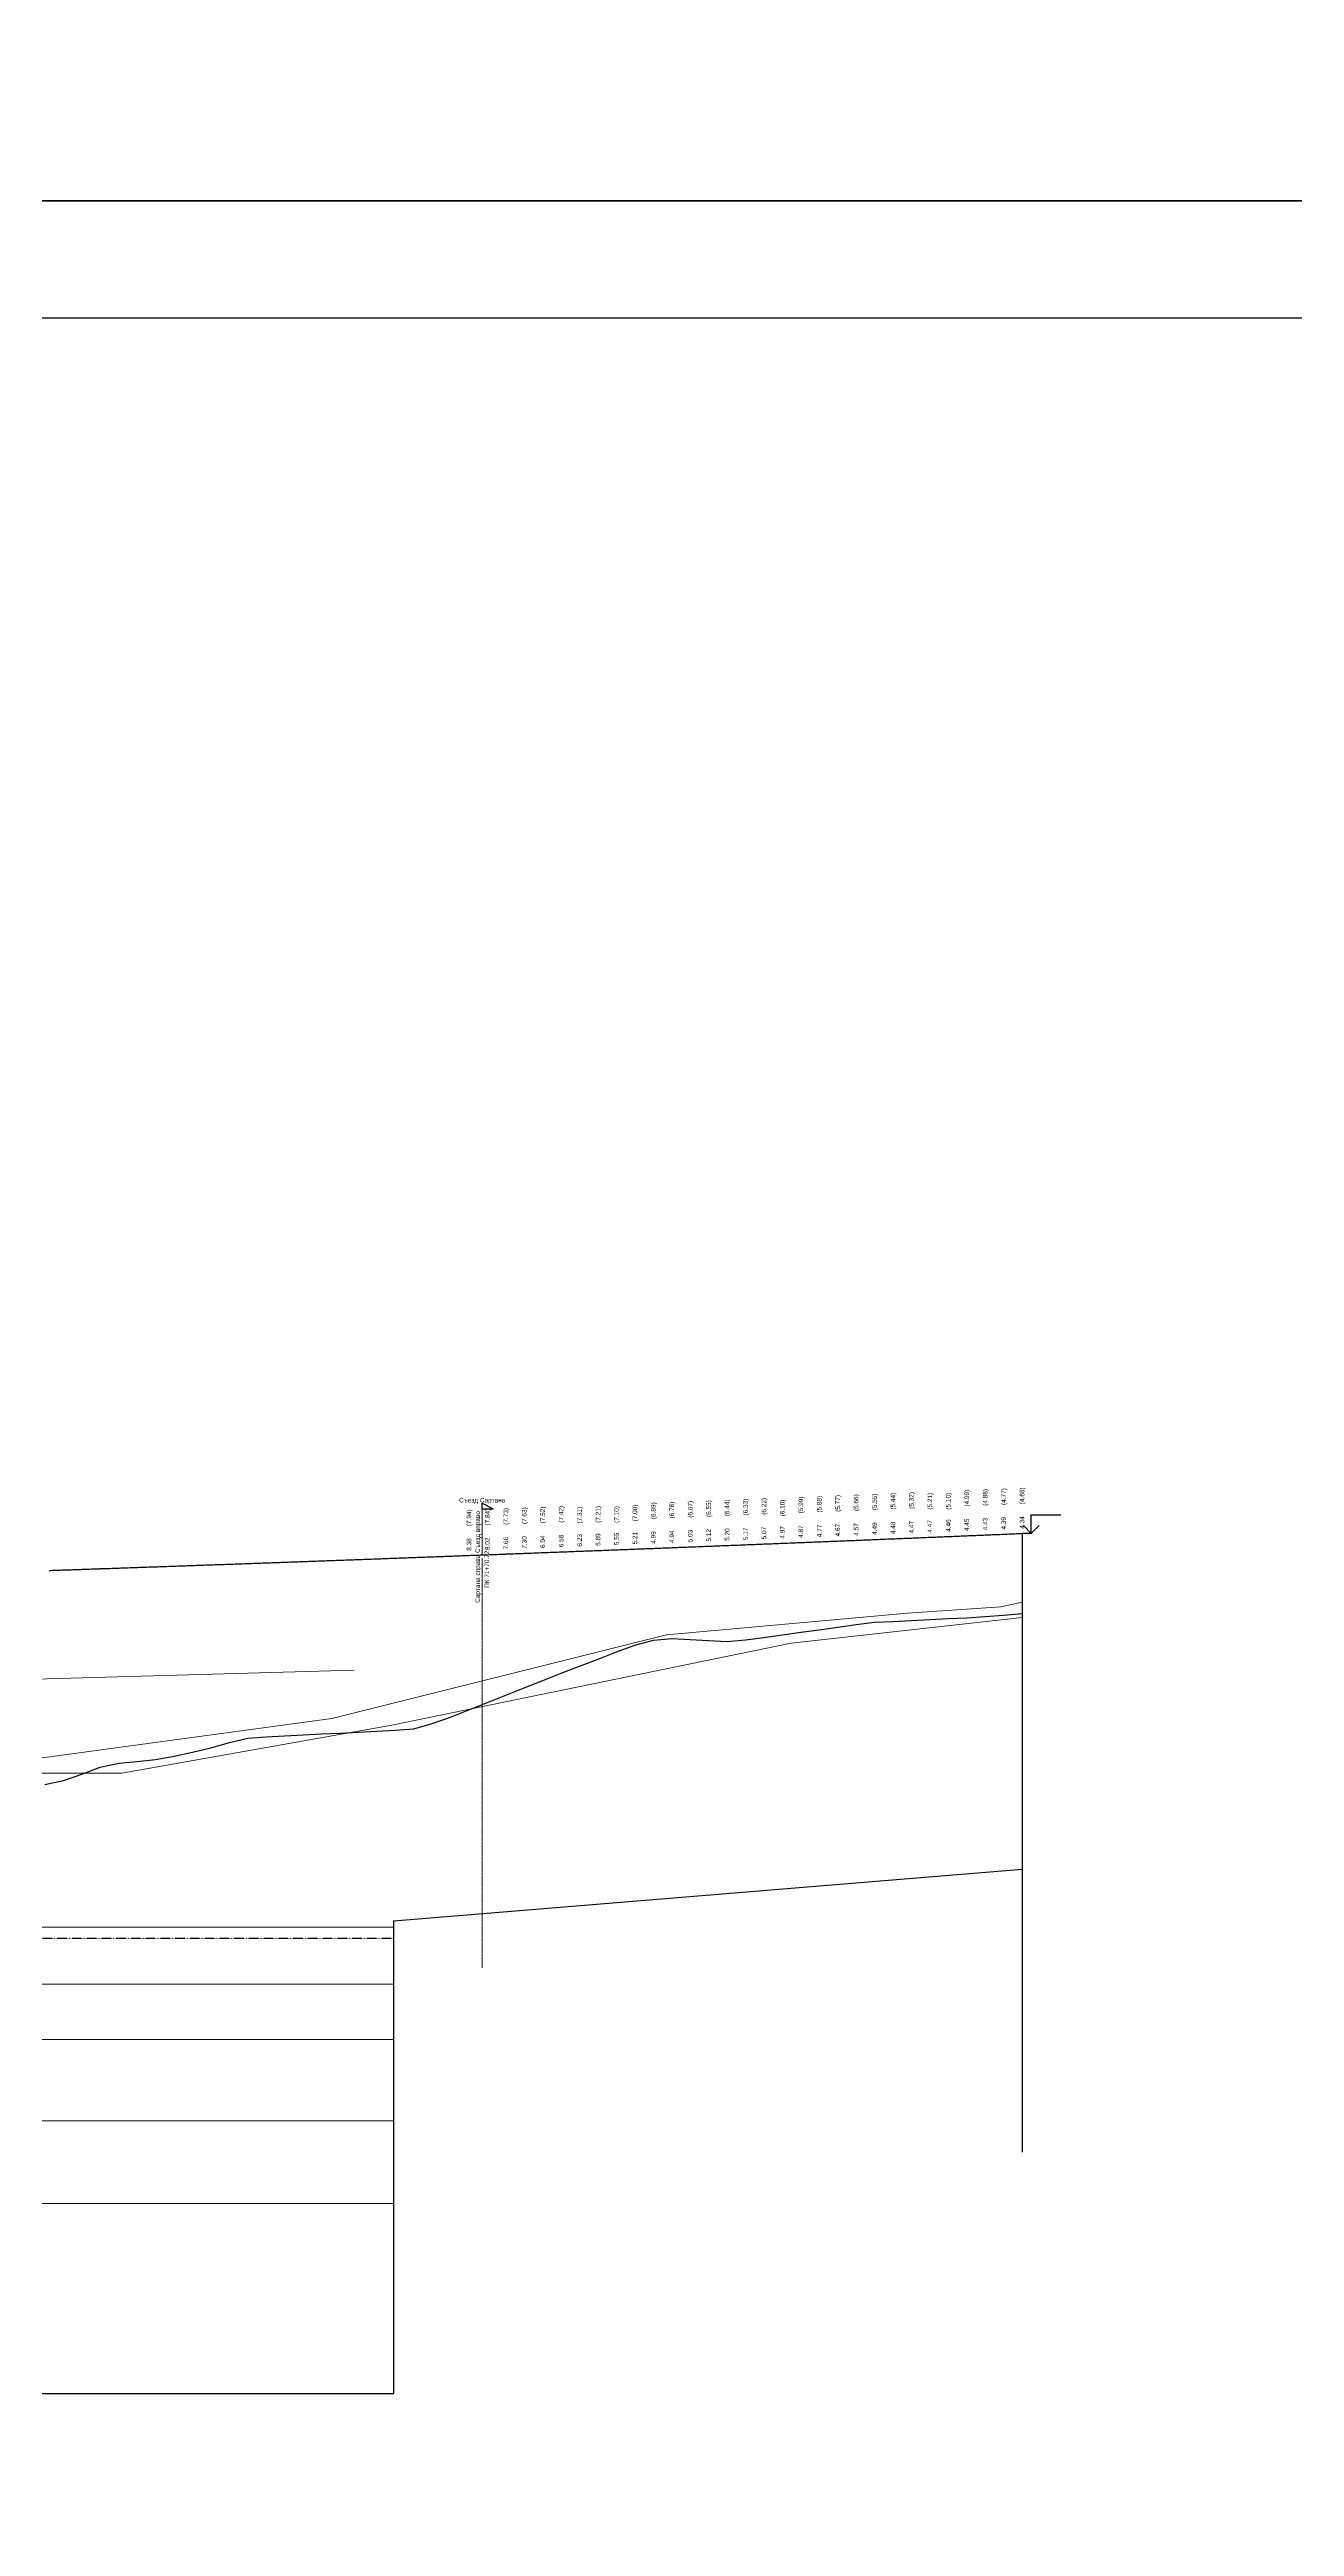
# Model space of a CAD drawing. Header units: millimetres. Extents: x 265754 to 14267433, y -6145605 to 2433772.
# Drawn here: x 6945655 to 7013186, y -28662 to 105710 of the extents above; entities that cross this region are included whole.
import ezdxf
from ezdxf import colors
from ezdxf.entities.mleader import LeaderData, LeaderLine
from ezdxf.enums import TextEntityAlignment as Align
from ezdxf.math import Vec2, Vec3

# ---------------------------------------------------------------- set-up
doc = ezdxf.new("R2018")
doc.units = ezdxf.units.MM
doc.linetypes.add('ACAD_ISO10W100', pattern=[18.5, 12, -3, 0.5, -3])
doc.linetypes.add('axis', pattern=[1.11, 0.75, -0.12, 0.12, -0.12])
for name, color, linetype, lineweight in [('1-Бетон', 106, 'Continuous', 35), ('1-Примечания', 4, 'Continuous', 25), ('1-Размеры', 1, 'Continuous', 25), ('1-Текст_3', 250, 'Continuous', 25), ('1-Штриховка', 8, 'Continuous', 9), ('ИС_Выноска', 3, 'Continuous', 18), ('ИС_Выноски', 3, 'Continuous', 18), ('ИС_Размер', 3, 'Continuous', 18), ('ИС_Тонкая', 3, 'Continuous', 18)]:
    doc.layers.add(name, color=color, linetype=linetype, lineweight=lineweight)
for name, color, linetype in [('Геология', 250, 'Continuous'), ('Коммуникации', 7, 'Continuous'), ('Красный профиль', 1, 'Continuous'), ('Рабочие отметки', 7, 'Continuous'), ('Рабочие отметки доп.', 7, 'Continuous'), ('Рассекаемые подобъекты', 7, 'Continuous'), ('Черный профиль', 3, 'Continuous')]:
    doc.layers.add(name, color=color, linetype=linetype)
doc.styles.add('0', font='isocpeur.ttf', dxfattribs={"width": 0.8, "oblique": 15})
doc.styles.get("Standard").update_dxf_attribs({"font": 'arial.ttf'})

# ---------------------------------------------------------------- blocks, each defined once
blk = doc.blocks.new('_None')
blk = doc.blocks.new('*U885')
at = {"layer": '1-Примечания', "linetype": 'Continuous'}
blk.add_line((0, 0), (-2.5, 0), dxfattribs=at)
for points in [[(2.12, 2.12), (0, 0), (-2.12, 2.12)], [(0, 0), (0, 5), (8, 5)]]:
    blk.add_lwpolyline(points, dxfattribs=at)
at = {"layer": '1-Текст_3', "lineweight": 30, "oblique": 15, "width": 0.8, "flags": 104}
blk.add_attdef('ВЫСОТА', text='', height=3, dxfattribs=at).set_placement((4.13, 7.17), align=Align.MIDDLE_CENTER)
blk.add_attdef('ПРИМЕЧАНИЕ', text='', height=3, dxfattribs=at).set_placement((4, 4.25), align=Align.TOP_CENTER)
blk = doc.blocks.new('геол пр')
at = {"layer": '1-Штриховка', "linetype": 'Continuous'}
for p, q in [((80707, 11159), (93789, 12329)), ((87482, 10708), (100000, 12104)), ((93789, 12329), (98856, 12670)), ((98856, 12670), (100000, 12931)), ((62559, 6627), (80707, 11159)), ((65721, 6245), (87482, 10708)), ((44410, 4163), (62559, 6627)), ((51168, 3658), (65721, 6245)), ((43861, 3648), (51168, 3658)), ((150, -4700), (65919, -4700)), ((150, -7800), (65919, -7800)), ((150, -10800), (65919, -10800)), ((150, -15200), (65919, -15200)), ((150, -19700), (65919, -19700))]:
    blk.add_line(p, q, dxfattribs=at)
at = {"layer": 'Defpoints', "color": 1, "linetype": 'Continuous'}
for p, q in [((65919, -4363), (100000, -1546)), ((65919, -30000), (65919, -4363)), ((1500, -30000), (65919, -30000))]:
    blk.add_line(p, q, dxfattribs=at)
at = {"layer": 'Геология', "color": 5, "linetype": 'ACAD_ISO10W100', "lineweight": 25}
blk.add_line((1500, -5300), (65919, -5300), dxfattribs=at)

msp = doc.modelspace()

# ---------------------------------------------------------------- linework, layer by layer
at = {"color": 1}
msp.add_lwpolyline([(6546658.009, 91146.6249), (7115680.6605, 91146.6249), (7115680.6605, -72566.6945), (6546658.009, -72566.6945)], close=True, dxfattribs=at)
at = {"layer": 'Коммуникации', "linetype": 'Continuous'}
for p, q in [((6969125.5669, 26545.3702), (6969125.5669, 26845.3702)), ((6969125.5669, 26845.3702), (6969725.5669, 26545.3702)), ((6969125.5669, 26545.3702), (6969725.5669, 26545.3702))]:
    msp.add_line(p, q, dxfattribs=at)
at = {"layer": 'Коммуникации', "linetype": 'Continuous', "lineweight": 15}
msp.add_line((6969125.5669, 26545.3702), (6969125.5669, 24045.3702), dxfattribs=at)
at = {"layer": 'Красный профиль', "linetype": 'Continuous'}
msp.add_line((6998408.6098, 25209.9975), (6998408.6098, -8355.6705), dxfattribs=at)
at = {"layer": 'Красный профиль', "linetype": 'Continuous', "flags": 128}
msp.add_lwpolyline([(6945626.9352, 23202.1534), (6945726.9005, 23205.5683), (6945826.8658, 23208.9846), (6945926.8311, 23212.4023), (6946026.7964, 23215.8216), (6946126.7617, 23219.2423), (6946226.727, 23222.6645), (6946326.6922, 23226.0882), (6946408.6098, 23228.8948), (6946426.6575, 23229.5133), (6946526.6228, 23232.9399), (6946626.5881, 23236.368), (6946726.5534, 23239.7976), (6946826.5187, 23243.2286), (6946926.484, 23246.6611), (6947026.4493, 23250.095), (6947126.4146, 23253.5305), (6947226.3799, 23256.9674), (6947326.3452, 23260.4058), (6947408.6098, 23263.2364), (6947426.3105, 23263.8456), (6947526.2758, 23267.287), (6947626.241, 23270.7298), (6947726.2063, 23274.1741), (6947826.1716, 23277.6198), (6947926.1369, 23281.067), (6948026.1022, 23284.5157), (6948126.0675, 23287.9659), (6948226.0328, 23291.4175), (6948325.9981, 23294.8706), (6948408.6098, 23297.7254), (6948425.9634, 23298.3252), (6948525.9287, 23301.7812), (6948625.894, 23305.2388), (6948725.8593, 23308.6978), (6948825.8246, 23312.1582), (6948925.7899, 23315.6202), (6949025.7551, 23319.0836), (6949125.7204, 23322.5485), (6949225.6857, 23326.0148), (6949325.651, 23329.4827), (6949408.6098, 23332.3616), (6949425.6163, 23332.952), (6949525.5816, 23336.4227), (6949625.5469, 23339.895), (6949725.5122, 23343.3687), (6949825.4775, 23346.8439), (6949925.4428, 23350.3205), (6950025.4081, 23353.7987), (6950125.3734, 23357.2783), (6950225.3387, 23360.7594), (6950325.304, 23364.2419), (6950408.6098, 23367.1452), (6950425.2692, 23367.7259), (6950525.2345, 23371.2114), (6950625.1998, 23374.6984), (6950725.1651, 23378.1868), (6950825.1304, 23381.6767), (6950925.0957, 23385.1681), (6951025.061, 23388.661), (6951125.0263, 23392.1553), (6951224.9916, 23395.6511), (6951324.9569, 23399.1484), (6951408.6098, 23402.0761), (6951424.9222, 23402.6471), (6951524.8875, 23406.1473), (6951624.8528, 23409.649), (6951724.8181, 23413.1522), (6951824.7833, 23416.6568), (6951924.7486, 23420.1629), (6952024.7139, 23423.6705), (6952124.6792, 23427.1795), (6952224.6445, 23430.69), (6952324.6098, 23434.202), (6952408.6098, 23437.1543), (6952424.5751, 23437.7155), (6952524.5404, 23441.2304), (6952624.5057, 23444.7468), (6952724.471, 23448.2647), (6952824.4363, 23451.7841), (6952924.4016, 23455.3049), (6953024.3669, 23458.8272), (6953124.3322, 23462.351), (6953224.2974, 23465.8762), (6953324.2627, 23469.4029), (6953408.6098, 23472.3798), (6953424.228, 23472.9311), (6953524.1933, 23476.4608), (6953624.1586, 23479.9919), (6953724.1239, 23483.5245), (6953824.0892, 23487.0586), (6953924.0545, 23490.5941), (6954024.0198, 23494.1311), (6954123.9851, 23497.6696), (6954223.9504, 23501.2096), (6954323.9157, 23504.751), (6954408.6098, 23507.7526), (6954423.881, 23508.2939), (6954523.8462, 23511.8383), (6954623.8115, 23515.3842), (6954723.7768, 23518.9315), (6954823.7421, 23522.4803), (6954923.7074, 23526.0305), (6955023.6727, 23529.5823), (6955123.638, 23533.1355), (6955223.6033, 23536.6902), (6955323.5686, 23540.2463), (6955408.6098, 23543.2727), (6955423.5339, 23543.804), (6955523.4992, 23547.3631), (6955623.4645, 23550.9236), (6955723.4298, 23554.4857), (6955823.3951, 23558.0492), (6955923.3603, 23561.6142), (6956023.3256, 23565.1806), (6956123.2909, 23568.7486), (6956223.2562, 23572.318), (6956323.2215, 23575.8888), (6956408.6098, 23578.9402), (6956423.1868, 23579.4612), (6956523.1521, 23583.035), (6956623.1174, 23586.6103), (6956723.0827, 23590.1871), (6956823.048, 23593.7653), (6956923.0133, 23597.345), (6957022.9786, 23600.9262), (6957122.9439, 23604.5089), (6957222.9092, 23608.093), (6957322.8744, 23611.6786), (6957408.6098, 23614.7549), (6957422.8397, 23615.2656), (6957522.805, 23618.8542), (6957622.7703, 23622.4442), (6957722.7356, 23626.0357), (6957822.7009, 23629.6286), (6957922.6662, 23633.2231), (6958022.6315, 23636.819), (6958122.5968, 23640.4164), (6958222.5621, 23644.0152), (6958322.5274, 23647.6155), (6958408.6098, 23650.717), (6958422.4927, 23651.2173), (6958522.458, 23654.8206), (6958622.4233, 23658.4253), (6958722.3885, 23662.0315), (6958822.3538, 23665.6392), (6958922.3191, 23669.2483), (6959022.2844, 23672.859), (6959122.2497, 23676.4711), (6959222.215, 23680.0846), (6959322.1803, 23683.6997), (6959408.6098, 23686.8264), (6959422.1456, 23687.3162), (6959522.1109, 23690.9342), (6959622.0762, 23694.5536), (6959722.0415, 23698.1746), (6959822.0068, 23701.797), (6959921.9721, 23705.4208), (6960021.9374, 23709.0462), (6960121.9026, 23712.673), (6960221.8679, 23716.3013), (6960321.8332, 23719.931), (6960408.6098, 23723.0831), (6960421.7985, 23723.5623), (6960521.7638, 23727.195), (6960621.7291, 23730.8292), (6960721.6944, 23734.4648), (6960821.6597, 23738.1019), (6960921.625, 23741.7405), (6961021.5903, 23745.3806), (6961121.5556, 23749.0221), (6961221.5209, 23752.6651), (6961321.4862, 23756.3096), (6961408.6098, 23759.4871), (6961421.4514, 23759.9556), (6961521.4167, 23763.603), (6961621.382, 23767.2519), (6961721.3473, 23770.9023), (6961821.3126, 23774.5541), (6961921.2779, 23778.2074), (6962021.2432, 23781.8622), (6962121.2085, 23785.5185), (6962221.1738, 23789.1762), (6962321.1391, 23792.8354), (6962408.6098, 23796.0385), (6962421.1044, 23796.4961), (6962521.0697, 23800.1582), (6962621.035, 23803.8219), (6962721.0003, 23807.4869), (6962820.9655, 23811.1535), (6962920.9308, 23814.8215), (6963020.8961, 23818.4911), (6963120.8614, 23822.162), (6963220.8267, 23825.8345), (6963320.792, 23829.5084), (6963408.6098, 23832.7371), (6963420.7573, 23833.1838), (6963520.7226, 23836.8607), (6963620.6879, 23840.539), (6963720.6532, 23844.2188), (6963820.6185, 23847.9001), (6963920.5838, 23851.5829), (6964020.5491, 23855.2671), (6964120.5144, 23858.9528), (6964220.4796, 23862.64), (6964320.4449, 23866.3286), (6964408.6098, 23869.5831), (6964420.4102, 23870.0187), (6964520.3755, 23873.7103), (6964620.3408, 23877.4034), (6964720.3061, 23881.0979), (6964820.2714, 23884.7939), (6964920.2367, 23888.4914), (6965020.202, 23892.1904), (6965120.1673, 23895.8908), (6965220.1326, 23899.5927), (6965320.0979, 23903.2961), (6965408.6098, 23906.5763), (6965420.0632, 23907.0009), (6965520.0285, 23910.7072), (6965619.9937, 23914.415), (6965719.959, 23918.1242), (6965819.9243, 23921.835), (6965919.8896, 23925.5472), (6966019.8549, 23929.2608), (6966119.8202, 23932.976), (6966219.7855, 23936.6926), (6966319.7508, 23940.4107), (6966408.6098, 23943.7169), (6966419.7161, 23944.1302), (6966519.6814, 23947.8513), (6966619.6467, 23951.5738), (6966719.612, 23955.2978), (6966819.5773, 23959.0232), (6966919.5426, 23962.7501), (6967019.5078, 23966.4785), (6967119.4731, 23970.2084), (6967219.4384, 23973.9397), (6967319.4037, 23977.6725), (6967408.6098, 23981.0048), (6967419.369, 23981.4068), (6967519.3343, 23985.1426), (6967619.2996, 23988.8798), (6967719.2649, 23992.6185), (6967819.2302, 23996.3587), (6967919.1955, 24000.1003), (6968019.1608, 24003.8434), (6968119.1261, 24007.588), (6968219.0914, 24011.3341), (6968319.0566, 24015.0816), (6968408.6098, 24018.44), (6968419.0219, 24018.8306), (6968518.9872, 24022.5811), (6968618.9525, 24026.333), (6968718.9178, 24030.0864), (6968818.8831, 24033.8413), (6968918.8484, 24037.5977), (6969018.8137, 24041.3555), (6969118.779, 24045.1148), (6969218.7443, 24048.8756), (6969318.7096, 24052.6379), (6969408.6098, 24056.0226), (6969418.6749, 24056.4016), (6969518.6402, 24060.1668), (6969618.6055, 24063.9335), (6969718.5707, 24067.7016), (6969818.536, 24071.4712), (6969918.5013, 24075.2423), (6970018.4666, 24079.0149), (6970118.4319, 24082.7889), (6970218.3972, 24086.5644), (6970318.3625, 24090.3414), (6970408.6098, 24093.7524), (6970418.3278, 24094.1198), (6970518.2931, 24097.8997), (6970618.2584, 24101.6811), (6970718.2237, 24105.464), (6970818.189, 24109.2483), (6970918.1543, 24113.0341), (6971018.1196, 24116.8214), (6971118.0848, 24120.6101), (6971218.0501, 24124.4004), (6971318.0154, 24128.1921), (6971408.6098, 24131.6296), (6971417.9807, 24131.9852), (6971517.946, 24135.7799), (6971617.9113, 24139.576), (6971717.8766, 24143.3736), (6971817.8419, 24147.1726), (6971917.8072, 24150.9731), (6972017.7725, 24154.7751), (6972117.7378, 24158.5786), (6972217.7031, 24162.3835), (6972317.6684, 24166.19), (6972408.6098, 24169.654), (6972417.6337, 24169.9978), (6972517.5989, 24173.8072), (6972617.5642, 24177.618), (6972717.5295, 24181.4303), (6972817.4948, 24185.2441), (6972917.4601, 24189.0594), (6973017.4254, 24192.8761), (6973117.3907, 24196.6943), (6973217.356, 24200.5139), (6973317.3213, 24204.3351), (6973408.6098, 24207.8258), (6973417.2866, 24208.1577), (6973517.2519, 24211.9818), (6973617.2172, 24215.8073), (6973717.1825, 24219.6343), (6973817.1478, 24223.4628), (6973917.113, 24227.2928), (6974017.0783, 24231.1243), (6974117.0436, 24234.9572), (6974217.0089, 24238.7916), (6974316.9742, 24242.6274), (6974408.6098, 24246.1449), (6974416.9395, 24246.4647), (6974516.9048, 24250.3035), (6974616.8701, 24254.1438), (6974716.8354, 24257.9856), (6974816.8007, 24261.8288), (6974916.766, 24265.6735), (6975016.7313, 24269.5196), (6975116.6966, 24273.3673), (6975216.6618, 24277.2164), (6975316.6271, 24281.067), (6975408.6098, 24284.6113), (6975416.5924, 24284.919), (6975516.5577, 24288.7725), (6975616.523, 24292.6275), (6975716.4883, 24296.484), (6975816.4536, 24300.3419), (6975916.4189, 24304.2013), (6976016.3842, 24308.0622), (6976116.3495, 24311.9246), (6976216.3148, 24315.7884), (6976316.2801, 24319.6537), (6976408.6098, 24323.2251), (6976416.2454, 24323.5205), (6976516.2107, 24327.3887), (6976616.1759, 24331.2584), (6976716.1412, 24335.1296), (6976816.1065, 24339.0023), (6976916.0718, 24342.8764), (6977016.0371, 24346.752), (6977116.0024, 24350.6291), (6977215.9677, 24354.5077), (6977315.933, 24358.3877), (6977408.6098, 24361.9861), (6977415.8983, 24362.2692), (6977515.8636, 24366.1521), (6977615.8289, 24370.0366), (6977715.7942, 24373.9225), (6977815.7595, 24377.8099), (6977915.7248, 24381.6987), (6978015.69, 24385.589), (6978115.6553, 24389.4808), (6978215.6206, 24393.3741), (6978315.5859, 24397.2689), (6978408.6098, 24400.8945), (6978415.5512, 24401.1651), (6978515.5165, 24405.0628), (6978615.4818, 24408.9619), (6978715.4471, 24412.8625), (6978815.4124, 24416.7646), (6978915.3777, 24420.6682), (6979015.343, 24424.5733), (6979115.3083, 24428.4798), (6979215.2736, 24432.3878), (6979315.2389, 24436.2972), (6979408.6098, 24439.9501), (6979415.2041, 24440.2082), (6979515.1694, 24444.1206), (6979615.1347, 24448.0345), (6979715.1, 24451.9498), (6979815.0653, 24455.8666), (6979915.0306, 24459.7849), (6980014.9959, 24463.7047), (6980114.9612, 24467.626), (6980214.9265, 24471.5487), (6980314.8918, 24475.4728), (6980408.6098, 24479.1531), (6980414.8571, 24479.3985), (6980514.8224, 24483.3256), (6980614.7877, 24487.2542), (6980714.753, 24491.1843), (6980814.7182, 24495.1159), (6980914.6835, 24499.0489), (6981014.6488, 24502.9834), (6981114.6141, 24506.9193), (6981214.5794, 24510.8568), (6981314.5447, 24514.7957), (6981408.6098, 24518.5034), (6981414.51, 24518.736), (6981514.4753, 24522.6779), (6981614.4406, 24526.6212), (6981714.4059, 24530.566), (6981814.3712, 24534.5123), (6981914.3365, 24538.46), (6982014.3018, 24542.4092), (6982114.267, 24546.3599), (6982214.2323, 24550.3121), (6982314.1976, 24554.2657), (6982408.6098, 24558.001), (6982414.1629, 24558.2208), (6982514.1282, 24562.1774), (6982614.0935, 24566.1354), (6982714.0588, 24570.0949), (6982814.0241, 24574.0559), (6982913.9894, 24578.0184), (6983013.9547, 24581.9823), (6983113.92, 24585.9477), (6983213.8853, 24589.9146), (6983313.8506, 24593.8829), (6983408.6098, 24597.646), (6983413.8159, 24597.8527), (6983513.7811, 24601.824), (6983613.7464, 24605.7968), (6983713.7117, 24609.771), (6983813.677, 24613.7467), (6983913.6423, 24617.7239), (6984013.6076, 24621.7026), (6984113.5729, 24625.6827), (6984213.5382, 24629.6643), (6984313.5035, 24633.6474), (6984408.6098, 24637.4382), (6984413.4688, 24637.6319), (6984513.4341, 24641.6179), (6984613.3994, 24645.6054), (6984713.3647, 24649.5944), (6984813.33, 24653.5848), (6984913.2952, 24657.5767), (6985013.2605, 24661.5701), (6985113.2258, 24665.5649), (6985213.1911, 24669.5612), (6985313.1564, 24673.559), (6985408.6098, 24677.3778), (6985413.1217, 24677.5583), (6985513.087, 24681.559), (6985613.0523, 24685.5612), (6985713.0176, 24689.5649), (6985812.9829, 24693.5701), (6985912.9482, 24697.5767), (6986012.9135, 24701.5848), (6986112.8788, 24705.5944), (6986212.8441, 24709.6054), (6986312.8093, 24713.6179), (6986408.6098, 24717.4646), (6986412.7746, 24717.6319), (6986512.7399, 24721.6473), (6986612.7052, 24725.6643), (6986712.6705, 24729.6827), (6986812.6358, 24733.7026), (6986912.6011, 24737.7239), (6987012.5664, 24741.7467), (6987112.5317, 24745.771), (6987212.497, 24749.7968), (6987312.4623, 24753.824), (6987408.6098, 24757.6988), (6987412.4276, 24757.8527), (6987512.3929, 24761.8829), (6987612.3582, 24765.9145), (6987712.3234, 24769.9476), (6987812.2887, 24773.9822), (6987912.254, 24778.0183), (6988012.2193, 24782.0558), (6988112.1846, 24786.0949), (6988212.1499, 24790.1353), (6988312.1152, 24794.1773), (6988408.6098, 24798.0803), (6988412.0805, 24798.2207), (6988512.0458, 24802.2656), (6988612.0111, 24806.312), (6988711.9764, 24810.3598), (6988811.9417, 24814.4091), (6988911.907, 24818.4599), (6989011.8722, 24822.5122), (6989111.8375, 24826.5659), (6989211.8028, 24830.6211), (6989311.7681, 24834.6778), (6989408.6098, 24838.6091), (6989411.7334, 24838.7359), (6989511.6987, 24842.7956), (6989611.664, 24846.8567), (6989711.6293, 24850.9192), (6989811.5946, 24854.9833), (6989911.5599, 24859.0488), (6990011.5252, 24863.1157), (6990111.4905, 24867.1842), (6990211.4558, 24871.2541), (6990311.4211, 24875.3255), (6990408.6098, 24879.2852), (6990411.3863, 24879.3984), (6990511.3516, 24883.4727), (6990611.3169, 24887.5485), (6990711.2822, 24891.6258), (6990811.2475, 24895.7046), (6990911.2128, 24899.7848), (6991011.1781, 24903.8665), (6991111.1434, 24907.9497), (6991211.1087, 24912.0343), (6991311.074, 24916.1205), (6991408.6098, 24920.1087), (6991411.0393, 24920.208), (6991511.0046, 24924.2971), (6991610.9699, 24928.3876), (6991710.9352, 24932.4796), (6991810.9004, 24936.5731), (6991910.8657, 24940.6681), (6992010.831, 24944.7645), (6992110.7963, 24948.8624), (6992210.7616, 24952.9618), (6992310.7269, 24957.0626), (6992408.6098, 24961.0794), (6992410.6922, 24961.1649), (6992510.6575, 24965.2687), (6992610.6228, 24969.3739), (6992710.5881, 24973.4807), (6992810.5534, 24977.5889), (6992910.5187, 24981.6985), (6993010.484, 24985.8097), (6993110.4493, 24989.9223), (6993210.4145, 24994.0364), (6993310.3798, 24998.1519), (6993408.6098, 25002.1975), (6993410.3451, 25002.269), (6993510.3104, 25006.3875), (6993610.2757, 25010.5075), (6993710.241, 25014.6289), (6993810.2063, 25018.7518), (6993910.1716, 25022.8762), (6994010.1369, 25027.0021), (6994110.1022, 25031.1294), (6994210.0675, 25035.2582), (6994310.0328, 25039.3885), (6994408.6098, 25043.4629), (6994409.9981, 25043.5203), (6994509.9634, 25047.6535), (6994609.9286, 25051.7882), (6994709.8939, 25055.9244), (6994809.8592, 25060.062), (6994909.8245, 25064.2011), (6995009.7898, 25068.3417), (6995109.7551, 25072.4838), (6995209.7204, 25076.6273), (6995309.6857, 25080.7723), (6995408.6098, 25084.8756), (6995409.651, 25084.9188), (6995509.6163, 25089.0667), (6995609.5816, 25093.2161), (6995709.5469, 25097.367), (6995809.5122, 25101.5194), (6995909.4774, 25105.6732), (6996009.4427, 25109.8285), (6996109.408, 25113.9853), (6996209.3733, 25118.1436), (6996309.3386, 25122.3033), (6996408.6098, 25126.4356), (6996409.3039, 25126.4645), (6996509.2692, 25130.6271), (6996609.2345, 25134.7913), (6996709.1998, 25138.9569), (6996809.1651, 25143.124), (6996909.1304, 25147.2925), (6997009.0957, 25151.4626), (6997109.061, 25155.6341), (6997209.0263, 25159.807), (6997308.9915, 25163.9815), (6997408.6098, 25168.1429), (6997408.9568, 25168.1574), (6997508.9221, 25172.3348), (6997608.8874, 25176.5137), (6997708.8527, 25180.694), (6997808.818, 25184.8758), (6997908.7833, 25189.0591), (6998008.7486, 25193.2438), (6998108.7139, 25197.43), (6998208.6792, 25201.6177), (6998308.6445, 25205.8069), (6998408.6098, 25209.9975)], dxfattribs=at)
at = {"layer": 'Рассекаемые подобъекты', "color": 7, "linetype": 'axis', "lineweight": 15, "ltscale": 15}
msp.add_line((6969125.8329, 23889.101), (6969125.8329, 1644.3295), dxfattribs=at)
at = {"layer": 'Черный профиль', "linetype": 'Continuous', "flags": 128}
msp.add_lwpolyline([(6945408.6098, 11583.834), (6946408.6098, 11802.1885), (6947408.6098, 12147.9244), (6948408.6098, 12525.3936), (6949408.6098, 12742.1969), (6950408.6098, 12842.8789), (6951408.6098, 12949.3537), (6952408.6098, 13133.0833), (6953408.6098, 13338.9077), (6954408.6098, 13582.8163), (6955408.6098, 13863.1854), (6956408.6098, 14103.0762), (6957408.6098, 14168.5242), (6958408.6098, 14230.7205), (6959408.6098, 14289.949), (6960408.6098, 14336.0719), (6961408.6098, 14382.1762), (6962408.6098, 14432.0597), (6963408.6098, 14487.4467), (6964408.6098, 14542.8037), (6965408.6098, 14617.416), (6966408.6098, 14902.1458), (6967408.6098, 15240.4924), (6968408.6098, 15638.9022), (6969408.6098, 16037.1754), (6970408.6098, 16435.3113), (6971408.6098, 16833.3095), (6972408.6098, 17231.1691), (6973408.6098, 17628.8897), (6974408.6098, 18016.1056), (6975408.6098, 18396.8639), (6976408.6098, 18777.5623), (6977408.6098, 19153.2248), (6978408.6098, 19412.0586), (6979408.6098, 19503.0801), (6980408.6098, 19452.0801), (6981408.6098, 19400.8012), (6982408.6098, 19354.6091), (6983408.6098, 19429.8504), (6984408.6098, 19569.6966), (6985408.6098, 19709.2331), (6986408.6098, 19848.4596), (6987408.6098, 19987.3759), (6988408.6098, 20125.9818), (6989408.6098, 20264.277), (6990408.6098, 20388.1877), (6991408.6098, 20437.7839), (6992408.6098, 20487.3723), (6993408.6098, 20536.9525), (6994408.6098, 20586.5247), (6995408.6098, 20636.0886), (6996408.6098, 20694.9786), (6997408.6098, 20781.6635), (6998408.6098, 20870.3527), (6998408.6098, 20870.3527)], dxfattribs=at)

# ---------------------------------------------------------------- block references
at = {"layer": '1-Размеры', "transparency": 33554687}
ref = msp.add_blockref('*U885', (6998908.6098, 25210), dxfattribs=dict(at, xscale=200, yscale=200, zscale=200, rotation=0.0002819284350356194))
lines = msp.add_mtext('\\W0.8000;25.21', dxfattribs={"layer": '1-Текст_3', "insert": (6999733.9321, 26643.4702), "char_height": 2.5, "attachment_point": 1, "rotation": 0.000281928, "bg_fill": 3, "box_fill_scale": 1, "bg_fill_color": 256, "bg_fill_transparency": 0})
ref.add_attrib('ВЫСОТА', '', (6999733.9321, 26643.4702)).embed_mtext(lines)
lines = msp.add_mtext('\\W0.8000;', dxfattribs={"layer": '1-Текст_3', "insert": (6999708.6056, 26060.0039), "char_height": 2.5, "attachment_point": 1, "rotation": 0.000281928, "bg_fill": 3, "box_fill_scale": 1, "bg_fill_color": 256, "bg_fill_transparency": 0})
ref.add_attrib('ПРИМЕЧАНИЕ', '', (6999708.6056, 26060.0039)).embed_mtext(lines)

# ---------------------------------------------------------------- texts
at = {"layer": 'Коммуникации', "linetype": 'Continuous', "lineweight": 15}
msp.add_text('Сартана справа Съезд вправо', height=250, rotation=90.000002493, dxfattribs=at).set_placement((6969000.5669, 26420.3702), align=Align.RIGHT)
msp.add_text('ПК 71+70.72', height=250, rotation=90.000002493, dxfattribs=at).set_placement((6969250.5669, 24274.5369), align=Align.TOP_RIGHT)
at = {"layer": 'Рабочие отметки', "linetype": 'Continuous'}
for s, p in [('5.07', (6984408.6098, 24887.4382)), ('4.97', (6985408.6098, 24927.3778)), ('4.87', (6986408.6098, 24967.4646)), ('4.77', (6987408.6098, 25007.6988)), ('4.67', (6988408.6098, 25048.0803)), ('4.57', (6989408.6098, 25088.6091)), ('4.49', (6990408.6098, 25129.2852)), ('4.48', (6991408.6098, 25170.1087)), ('4.47', (6992408.6098, 25211.0794)), ('4.47', (6993408.6098, 25252.1975)), ('4.46', (6994408.6098, 25293.4629)), ('4.45', (6995408.6098, 25334.8756)), ('4.43', (6996408.6098, 25376.4356)), ('4.39', (6997408.6098, 25418.1429)), ('4.34', (6998408.6098, 25459.9975)), ('8.38', (6968408.6098, 24268.44)), ('8.02', (6969408.6098, 24306.0226)), ('7.66', (6970408.6098, 24343.7524)), ('7.30', (6971408.6098, 24381.6296)), ('6.94', (6972408.6098, 24419.654)), ('6.58', (6973408.6098, 24457.8258)), ('6.23', (6974408.6098, 24496.1449)), ('5.89', (6975408.6098, 24534.6113)), ('5.55', (6976408.6098, 24573.2251)), ('5.21', (6977408.6098, 24611.9861)), ('4.99', (6978408.6098, 24650.8945)), ('4.94', (6979408.6098, 24689.9501)), ('5.03', (6980408.6098, 24729.1531)), ('5.12', (6981408.6098, 24768.5034)), ('5.20', (6982408.6098, 24808.001)), ('5.17', (6983408.6098, 24847.646))]:
    msp.add_text(s, height=250, rotation=90.000002493, dxfattribs=at).set_placement(p, align=Align.MIDDLE_LEFT)
at = {"layer": 'Рабочие отметки доп.', "linetype": 'Continuous'}
for s, p in [('(6.89)', (6978408.6098, 25984.2278)), ('(6.78)', (6979408.6098, 26023.2835)), ('(6.67)', (6980408.6098, 26062.4864)), ('(6.55)', (6981408.6098, 26101.8367)), ('(6.44)', (6982408.6098, 26141.3344)), ('(6.33)', (6983408.6098, 26180.9793)), ('(6.22)', (6984408.6098, 26220.7715)), ('(6.10)', (6985408.6098, 26135.7111)), ('(5.99)', (6986408.6098, 26300.7979)), ('(5.88)', (6987408.6098, 26341.0321)), ('(5.77)', (6988408.6098, 26381.4136)), ('(5.66)', (6989408.6098, 26421.9424)), ('(5.55)', (6990408.6098, 26462.6186)), ('(5.44)', (6991408.6098, 26503.442)), ('(5.32)', (6992408.6098, 26544.4127)), ('(5.21)', (6993408.6098, 26502.1975)), ('(5.10)', (6994408.6098, 26501.7962)), ('(4.99)', (6995408.6098, 26668.2089)), ('(4.88)', (6996408.6098, 26709.7689)), ('(4.77)', (6997408.6098, 26751.4762)), ('(4.66)', (6998408.6098, 26793.3309)), ('(7.94)', (6968408.6098, 25601.7734)), ('(7.84)', (6969408.6098, 25639.3559)), ('(7.73)', (6970408.6098, 25677.0857)), ('(7.63)', (6971408.6098, 25714.9629)), ('(7.52)', (6972408.6098, 25752.9874)), ('(7.42)', (6973408.6098, 25791.1591)), ('(7.31)', (6974408.6098, 25746.1449)), ('(7.21)', (6975408.6098, 25784.6114)), ('(7.10)', (6976408.6098, 25781.5584)), ('(7.00)', (6977408.6098, 25861.9861))]:
    msp.add_text(s, height=250, rotation=90.000002493, dxfattribs=at).set_placement(p, align=Align.MIDDLE_LEFT)
at = {"layer": 'Рассекаемые подобъекты', "color": 7, "linetype": 'Continuous', "lineweight": 15}
msp.add_text('Съезд Сартана', height=250, dxfattribs=at).set_placement((6969125.8329, 26889.101), align=Align.CENTER)

# ---------------------------------------------------------------- leaders
at = {"layer": 'ИС_Выноска', "ltscale": 0.5}
ml = msp.add_multileader_mtext('Standard', dxfattribs=at)
ml.set_content('\\A1;Асфальтобетон ЩМА-16 по ГОСТ 58406.1 на ПБВ60 по ГОСТ 52056-2003                            -50мм\\PАсфальтобетон А22 Нт по ГОСТ 58406.2-2020 на БНД 50/70 по ГОСТ 33133-2020               -60мм\\PГидроизоляция Техноэластмост Б             -5 мм\\PВыравнивающий слой                      -min 30 мм', color=256, style='0')
ml.set_leader_properties(color=256, linetype='ByLayer', lineweight=-1)
ml.build(insert=Vec2(0, 0))
ml.multileader.update_dxf_attribs({"text_left_attachment_type": 6, "text_right_attachment_type": 6, "dogleg_length": 0.36, "arrow_head_size": 450, "scale": 75})
ctx = ml.context
ctx.base_point, ctx.scale, ctx.char_height, ctx.arrow_head_size, ctx.landing_gap_size, ctx.plane_origin, ctx.plane_x_axis, ctx.plane_y_axis = Vec3(6319760.4216, 105056.7552, 5778.159), 75, 500, 450, 18, Vec3(6319180.3141, 134082.2011, 5778.159), Vec3(1, 0.0000000247), Vec3(-0.0000000247, 1)
ctx.left_attachment, ctx.right_attachment = 6, 6
notes = []
notes.append((ctx, [(0, (1, 1, 0), (6319688.4216, 105056.7552, 5778.159), (1, 0.0000000247), 72, [(0, [(6319688.4216, 94574.0528, 5778.159)], 0, [])])]))
ctx.mtext.insert, ctx.mtext.text_direction, ctx.mtext.rotation, ctx.mtext.width, ctx.mtext.flow_direction = Vec3(6319778.4216, 105706.7552, 5778.159), Vec3(1, 0.0000000247), 0.0000000247, 14306.378366, 5
ml = msp.add_multileader_mtext('Standard', dxfattribs=at)
ml.set_content('\\A1;Асфальтобетон ЩМА-16 по ГОСТ 58406.1 на ПБВ60 по ГОСТ 52056-2003                            -50мм\\PАсфальтобетон А22 Нт по ГОСТ 58406.2-2020 на БНД 50/70 по ГОСТ 33133-2020               -60мм\\PГидроизоляция Техноэластмост Б             -5 мм\\PВыравнивающий слой                      -min 30 мм', color=256, style='0')
ml.set_leader_properties(color=256, linetype='ByLayer', lineweight=-1)
ml.build(insert=Vec2(0, 0))
ml.multileader.update_dxf_attribs({"text_left_attachment_type": 6, "text_right_attachment_type": 6, "dogleg_length": 0.36, "arrow_head_size": 450, "scale": 75})
ctx = ml.context
ctx.base_point, ctx.scale, ctx.char_height, ctx.arrow_head_size, ctx.landing_gap_size, ctx.plane_origin, ctx.plane_x_axis, ctx.plane_y_axis = Vec3(6364185.695, 99365.9105), 75, 500, 450, 18, Vec3(6363605.5875, 128391.3563), Vec3(1, 0.0000000247), Vec3(-0.0000000247, 1)
ctx.left_attachment, ctx.right_attachment = 6, 6
notes.append((ctx, [(0, (1, 1, 0), (6364113.695, 99365.9105), (1, 0.0000000247), 72, [(0, [(6364113.695, 88883.2081)], 0, [])])]))
ctx.mtext.insert, ctx.mtext.text_direction, ctx.mtext.rotation, ctx.mtext.width, ctx.mtext.flow_direction = Vec3(6364203.695, 100015.9105), Vec3(1, 0.0000000247), 0.0000000247, 14306.378366, 5
at = {"layer": 'ИС_Выноски'}
ml = msp.add_multileader_mtext('Standard', dxfattribs=at)
ml.set_content('Ось разделительной полосы', color=256, style='0')
ml.set_leader_properties(color=256, linetype='ByLayer', lineweight=-1)
ml.set_arrow_properties(name='NONE')
ml.build(insert=Vec2(0, 0))
ml.multileader.update_dxf_attribs({"text_left_attachment_type": 6, "text_right_attachment_type": 6, "dogleg_length": 0.36, "arrow_head_size": 1200, "scale": 200})
ctx = ml.context
ctx.base_point, ctx.scale, ctx.char_height, ctx.arrow_head_size, ctx.landing_gap_size, ctx.plane_origin = Vec3(6306088.7959, 101806.0331, 5778.159), 200, 600, 1200, 100, Vec3(6319699.6081, 90756.1387, 5778.159)
ctx.left_attachment, ctx.right_attachment, ctx.text_align_type = 6, 6, 1
notes.append((ctx, [(1, (1, 1, 0), (6312634.6071, 101806.0331, 5778.159), (-1, 0), 161.0417, [(1, [(6312631.6488, 96257.1481, 5778.159)], 0, [])])]))
ctx.mtext.insert, ctx.mtext.width, ctx.mtext.alignment, ctx.mtext.flow_direction = Vec3(6309281.1806, 102526.0331, 5778.159), 8198.503535, 2, 5
ml = msp.add_multileader_mtext('Standard', dxfattribs=at)
ml.set_content('Ось разделительной полосы', color=256, style='0')
ml.set_leader_properties(color=256, linetype='ByLayer', lineweight=-1)
ml.set_arrow_properties(name='NONE')
ml.build(insert=Vec2(0, 0))
ml.multileader.update_dxf_attribs({"text_left_attachment_type": 6, "text_right_attachment_type": 6, "dogleg_length": 0.36, "arrow_head_size": 1200, "scale": 200})
ctx = ml.context
ctx.base_point, ctx.scale, ctx.char_height, ctx.arrow_head_size, ctx.landing_gap_size, ctx.plane_origin = Vec3(6346405.089, 96115.1883), 200, 600, 1200, 100, Vec3(6360015.9012, 85065.2939)
ctx.left_attachment, ctx.right_attachment, ctx.text_align_type = 6, 6, 1
notes.append((ctx, [(1, (1, 1, 0), (6352950.9002, 96115.1883), (-1, 0), 161.0417, [(1, [(6352947.9419, 90566.3033)], 0, [])])]))
ctx.mtext.insert, ctx.mtext.width, ctx.mtext.alignment, ctx.mtext.flow_direction = Vec3(6349597.4737, 96835.1883), 8198.503535, 2, 5
for ctx, leaders in notes:
    for number, flags, end, landing, length, lines in leaders:
        leader = LeaderData()
        leader.index, (leader.has_last_leader_line, leader.has_dogleg_vector, leader.attachment_direction) = number, flags
        leader.last_leader_point, leader.dogleg_vector, leader.dogleg_length = Vec3(end), Vec3(landing), length
        for number, points, colour, breaks in lines:
            line = LeaderLine()
            line.index, line.vertices, line.color, line.breaks = number, Vec3.list(points), colors.encode_raw_color(colour), breaks
            leader.lines.append(line)
        ctx.leaders.append(leader)

# ---------------------------------------------------------------- next in the draw order: block references
at = {"layer": 'ИС_Размер', "linetype": 'Continuous'}
msp.add_blockref('геол пр', (6898408.6131, 8549.9989), dxfattribs=at)

# ---------------------------------------------------------------- next in the draw order: linework, layer by layer
at = {"layer": '1-Бетон', "color": 6}
msp.add_lwpolyline([(6532385.7521, 97510.8397), (7457736.6859, 97510.8397), (7457736.6859, -105940.3832), (6532385.7521, -105940.3832)], close=True, dxfattribs=at)
at = {"layer": 'ИС_Тонкая'}
msp.add_lwpolyline([(6919829.9339, 16606.5988), (6962188.433, 17792.2035)], dxfattribs=at)

doc.saveas('drawing.dxf')
